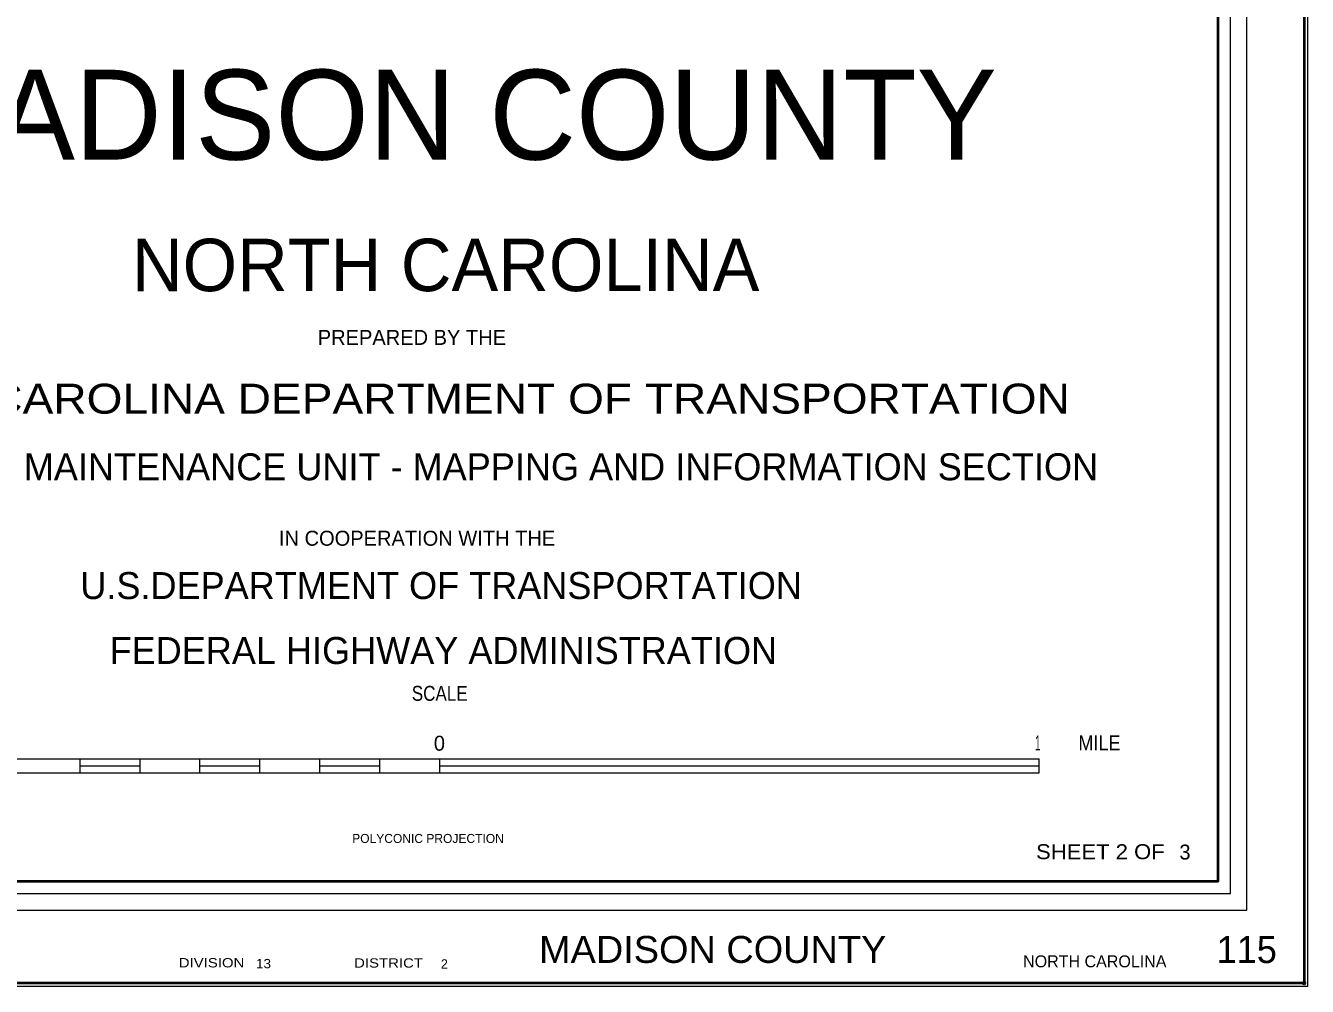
# Model space of a CAD drawing. Extents: x 234155 to 331176, y 212508 to 386812.
# Drawn here: x 317023 to 330786, y 272367 to 282691 of the extents above; entities that cross this region are included whole.
import ezdxf
from ezdxf.enums import TextEntityAlignment as Align

# ---------------------------------------------------------------- set-up
doc = ezdxf.new("R2010")
doc.units = 0
doc.header["$LTSCALE"] = 60
doc.header["$PDMODE"] = 32
doc.header["$PDSIZE"] = 30
doc.layers.add('1', color=7, linetype='Continuous', lineweight=25)
doc.layers.add('20', color=7, linetype='Continuous', lineweight=40)
doc.layers.add('12', color=7, linetype='Continuous')

msp = doc.modelspace()

# ---------------------------------------------------------------- linework, layer by layer
at = {"layer": '1', "lineweight": 13}
msp.add_lwpolyline([(330785.88, 272367.05), (234155.24, 272367.05), (234155.24, 328764.09), (330785.88, 328764.09)], close=True, dxfattribs=at)
at = {"layer": '1'}
msp.add_point((330750.88, 272402.05), dxfattribs=at)
at = {"layer": '20', "lineweight": 13}
for p, q in [((315032.13, 274810.68), (321469.5, 274810.68)), ((317607.08, 274660.93), (317607.08, 274810.68)), ((317607.08, 274735.8), (318250.82, 274735.8)), ((318250.82, 274660.93), (318250.82, 274810.68)), ((318894.55, 274660.93), (318894.55, 274810.68)), ((318894.55, 274735.8), (319538.29, 274735.8)), ((319538.29, 274660.93), (319538.29, 274810.68)), ((320182.03, 274660.93), (320182.03, 274810.68)), ((320182.03, 274735.8), (320825.77, 274735.8)), ((320825.77, 274660.93), (320825.77, 274810.68)), ((321469.5, 274735.8), (327906.88, 274735.8)), ((315032.13, 274660.93), (321469.5, 274660.93))]:
    msp.add_line(p, q, dxfattribs=at)
at = {"layer": '20'}
for points in [[(234190.24, 328729.09), (330750.88, 328729.09), (330750.88, 272402.05), (234190.24, 272402.05)], [(237378.09, 327620.13), (329825.37, 327620.13), (329825.37, 273493.76), (237378.09, 273493.76)]]:
    msp.add_lwpolyline(points, close=True, dxfattribs=at)
at = {"layer": '20', "lineweight": 13}
msp.add_lwpolyline([(237068.9, 327945.59), (237068.9, 273184.48), (237247.46, 273363.16), (237247.46, 327750.76), (329955.98, 327750.76), (329955.98, 273363.16), (237247.46, 273363.16), (237068.9, 273184.48), (330134.56, 273184.48), (330134.56, 327945.59)], close=True, dxfattribs=at)
for points in [[(321469.5, 274660.93), (327906.88, 274660.93), (327906.88, 274810.68)], [(321469.5, 274660.93), (321469.5, 274810.68), (327906.88, 274810.68)]]:
    msp.add_lwpolyline(points, dxfattribs=at)

# ---------------------------------------------------------------- texts
at = {"layer": '12'}
msp.add_text('    MADISON COUNTY    ', height=965.6, dxfattribs=at).set_placement((321533.19, 281251.85), align=Align.CENTER)
for s, height, rotation, p in [('NORTH CAROLINA', 563.3, 0.007, (321533.23, 279838.09)), ('PREPARED BY THE', 161, 0.006, (321170.44, 279260.29)), ('STATE ROAD MAINTENANCE UNIT - MAPPING AND INFORMATION SECTION', 289.7, 0.002, (321479.36, 277805.87)), ('IN COOPERATION WITH THE', 161, 0.007, (321226.12, 277102.54)), ('U.S.DEPARTMENT OF TRANSPORTATION', 289.7, 0.006, (321484.14, 276529.53)), ('FEDERAL HIGHWAY ADMINISTRATION', 289.7, 0.006, (321507.84, 275831.67))]:
    msp.add_text(s, height=height, rotation=rotation, dxfattribs=at).set_placement(p, align=Align.CENTER)
at = {"layer": '12', "width": 1.15}
msp.add_text('NORTH CAROLINA DEPARTMENT OF TRANSPORTATION', height=321.8, rotation=0.007, dxfattribs=at).set_placement((321485.64, 278522), align=Align.CENTER)
at = {"layer": '20'}
for s, height, width, p in [('SCALE', 161, 0.85, (321469.3, 275435.64)), ('1', 161, 0.5, (327891.29, 274902.26)), ('MILE', 161, 0.9, (328553.67, 274902.44)), ('SHEET 2 OF', 160.9, 1.1, (328563.24, 273734.07)), ('MADISON COUNTY     ', 289.7, 1.05, (324682.7, 272619.35)), ('DIVISION', 100, 1.2, (319019.21, 272571)), ('DISTRICT', 100, 1.2, (320919.58, 272568.7))]:
    msp.add_text(s, height=height, dxfattribs=dict(at, width=width)).set_placement(p, align=Align.CENTER)
for s, height, p in [('0', 161, (321465.61, 274899.61)), ('3  ', 160.9, (329531.35, 273730.15)), ('115', 289.7, (330135.01, 272618))]:
    msp.add_text(s, height=height, dxfattribs=at).set_placement(p, align=Align.CENTER)
msp.add_text('POLYCONIC PROJECTION', height=96.56, rotation=0.001, dxfattribs=at).set_placement((321343.45, 273908.57), align=Align.CENTER)
at = {"layer": '20', "width": 1.1}
msp.add_text('13', height=100, dxfattribs=at).set_placement((319494.94, 272561.76))
at = {"layer": '20'}
for s, height, p in [(' 2', 100, (321444.66, 272558.3)), ('NORTH CAROLINA', 128.7, (327733.65, 272571.9))]:
    msp.add_text(s, height=height, dxfattribs=at).set_placement(p)

doc.saveas('drawing.dxf')
